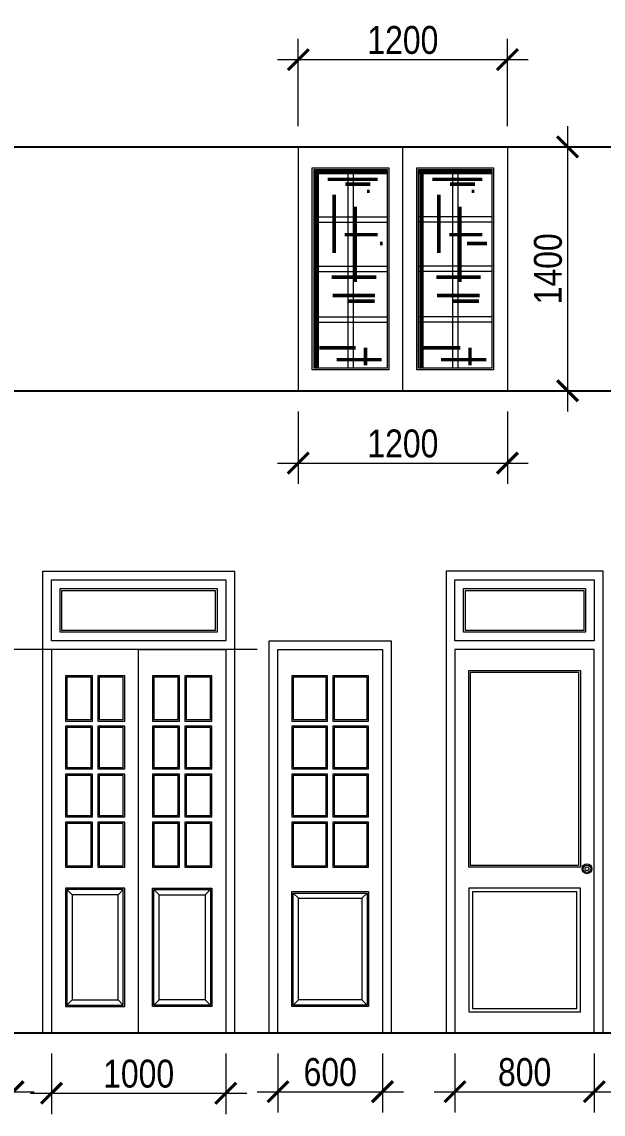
# Model space of a CAD drawing. Header units: millimetres. Extents: x -37049 to 129367, y 25385 to 90033.
# Drawn here: x 43128 to 46464, y 42798 to 49071 of the extents above; entities that cross this region are included whole.
import ezdxf

# ---------------------------------------------------------------- set-up
doc = ezdxf.new("R2010")
doc.units = ezdxf.units.MM
doc.header["$MEASUREMENT"] = 0
for name, color, linetype, lineweight in [('NCKHBAO', 191, 'Continuous', 13), ('NCUA', 4, 'Continuous', 20), ('NCUAMANH', 32, 'Continuous', 9), ('NKT', 9, 'Continuous', 0), ('NMANH2', 35, 'Continuous', 9), ('NTHAY2', 51, 'Continuous', 25)]:
    doc.layers.add(name, color=color, linetype=linetype, lineweight=lineweight)
doc.styles.add('AVO', font='vhelvcn.ttf')
doc.dimstyles.new('100', dxfattribs={"dimscale": 0, "dimtxt": 160, "dimasz": 120, "dimexe": 120, "dimexo": 120, "dimgap": 30, "dimtad": 1, "dimdec": 0, "dimzin": 0, "dimdsep": 46, "dimtxsty": 'AVO', "dimblk1": 'ARCHTICK', "dimblk2": 'ARCHTICK', "dimsah": 1, "dimcen": -2, "dimdle": 120, "dimclrd": 256, "dimclre": 256, "dimclrt": 7, "dimadec": 0, "dimazin": 0, "dimtfac": 1, "dimtdec": 0, "dimtix": 1, "dimtmove": 2, "dimatfit": 3, "dimldrblk": 'ARCHTICK', "dimfxl": 0, "dimtolj": 1, "dimtzin": 0, "dimlwd": 0, "dimlwe": 0, "dimarcsym": 0})

# ---------------------------------------------------------------- blocks, each defined once
blk = doc.blocks.new('_ARCHTICK')
at = {"color": 0, "linetype": 'ByBlock', "const_width": 0.15}
blk.add_lwpolyline([(-0.5, -0.5), (0.5, 0.5)], dxfattribs=at)
blk = doc.blocks.new('*D26')
at = {"layer": 'DEFPOINTS', "color": 0}
for p in [(45914.3, 48854), (44714.3, 48352.5), (45914.3, 48352.5)]:
    blk.add_point(p, dxfattribs=at)
at = {"layer": 'NKT', "lineweight": 0}
for p, q in [((44714.3, 48472.5), (44714.3, 48974)), ((45914.3, 48472.5), (45914.3, 48974)), ((44594.3, 48854), (46034.3, 48854))]:
    blk.add_line(p, q, dxfattribs=at)
at = {"layer": 'NKT', "lineweight": 0, "xscale": 120, "yscale": 120, "zscale": 120, "rotation": 180}
blk.add_blockref('_ARCHTICK', (44714.3, 48854), dxfattribs=at)
at = {"layer": 'NKT', "lineweight": 0, "xscale": 120, "yscale": 120, "zscale": 120}
blk.add_blockref('_ARCHTICK', (45914.3, 48854), dxfattribs=at)
at = {"layer": 'NKT', "color": 7, "insert": (45314.3, 48965.7), "char_height": 160, "attachment_point": 5, "style": 'AVO'}
blk.add_mtext('\\A1;1200', dxfattribs=at)
blk = doc.blocks.new('*D27')
at = {"layer": 'DEFPOINTS', "color": 0}
for p in [(45914.3, 48352.5), (45914.3, 46952.5), (46259.3, 46952.5)]:
    blk.add_point(p, dxfattribs=at)
at = {"layer": 'NKT', "lineweight": 0}
for p, q in [((46259.3, 48472.5), (46259.3, 46832.5)), ((46034.3, 48352.5), (46379.3, 48352.5)), ((46034.3, 46952.5), (46379.3, 46952.5))]:
    blk.add_line(p, q, dxfattribs=at)
at = {"layer": 'NKT', "lineweight": 0, "xscale": 120, "yscale": 120, "zscale": 120}
for p, rotation in [((46259.3, 48352.5), 90), ((46259.3, 46952.5), 270)]:
    blk.add_blockref('_ARCHTICK', p, dxfattribs=dict(at, rotation=rotation))
at = {"layer": 'NKT', "color": 7, "insert": (46147.6, 47652.5), "char_height": 160, "attachment_point": 5, "rotation": 90, "style": 'AVO'}
blk.add_mtext('\\A1;1400', dxfattribs=at)
blk = doc.blocks.new('*D173')
at = {"layer": 'DEFPOINTS', "color": 0}
for p in [(44597.4, 45466), (38756.7, 43266), (39090.1, 43266)]:
    blk.add_point(p, dxfattribs=at)
at = {"layer": 'NKT', "lineweight": 0}
for p, q in [((38756.7, 45586), (38756.7, 43146)), ((44477.4, 45466), (38636.7, 45466)), ((38970.1, 43266), (38636.7, 43266))]:
    blk.add_line(p, q, dxfattribs=at)
at = {"layer": 'NKT', "lineweight": 0, "xscale": 120, "yscale": 120, "zscale": 120}
for p, rotation in [((38756.7, 45466), 90), ((38756.7, 43266), 270)]:
    blk.add_blockref('_ARCHTICK', p, dxfattribs=dict(at, rotation=rotation))
at = {"layer": 'NKT', "color": 7, "insert": (38645, 44366), "char_height": 160, "attachment_point": 5, "rotation": 90, "style": 'AVO'}
blk.add_mtext('\\A1;2200', dxfattribs=at)
blk = doc.blocks.new('*D179')
at = {"layer": 'DEFPOINTS', "color": 0}
for p in [(42477.4, 43266), (43077.4, 43266), (43077.4, 42927.4)]:
    blk.add_point(p, dxfattribs=at)
at = {"layer": 'NKT', "lineweight": 0}
for p, q in [((42477.4, 43146), (42477.4, 42807.4)), ((43077.4, 43146), (43077.4, 42807.4)), ((42357.4, 42927.4), (43197.4, 42927.4))]:
    blk.add_line(p, q, dxfattribs=at)
at = {"layer": 'NKT', "lineweight": 0, "xscale": 120, "yscale": 120, "zscale": 120, "rotation": 180}
blk.add_blockref('_ARCHTICK', (42477.4, 42927.4), dxfattribs=at)
at = {"layer": 'NKT', "lineweight": 0, "xscale": 120, "yscale": 120, "zscale": 120}
blk.add_blockref('_ARCHTICK', (43077.4, 42927.4), dxfattribs=at)
at = {"layer": 'NKT', "color": 7, "insert": (42777.4, 43039.1), "char_height": 160, "attachment_point": 5, "style": 'AVO'}
blk.add_mtext('\\A1;600', dxfattribs=at)
blk = doc.blocks.new('*D180')
at = {"layer": 'DEFPOINTS', "color": 0}
for p in [(44597.4, 43266), (45197.4, 43266), (45197.4, 42927.4)]:
    blk.add_point(p, dxfattribs=at)
at = {"layer": 'NKT', "lineweight": 0}
for p, q in [((44597.4, 43146), (44597.4, 42807.4)), ((45197.4, 43146), (45197.4, 42807.4)), ((44477.4, 42927.4), (45317.4, 42927.4))]:
    blk.add_line(p, q, dxfattribs=at)
at = {"layer": 'NKT', "lineweight": 0, "xscale": 120, "yscale": 120, "zscale": 120, "rotation": 180}
blk.add_blockref('_ARCHTICK', (44597.4, 42927.4), dxfattribs=at)
at = {"layer": 'NKT', "lineweight": 0, "xscale": 120, "yscale": 120, "zscale": 120}
blk.add_blockref('_ARCHTICK', (45197.4, 42927.4), dxfattribs=at)
at = {"layer": 'NKT', "color": 7, "insert": (44897.4, 43039.1), "char_height": 160, "attachment_point": 5, "style": 'AVO'}
blk.add_mtext('\\A1;600', dxfattribs=at)
blk = doc.blocks.new('*D181')
at = {"layer": 'DEFPOINTS', "color": 0}
for p in [(45613.1, 43266), (46413.1, 43266), (46413.1, 42927.4)]:
    blk.add_point(p, dxfattribs=at)
at = {"layer": 'NKT', "lineweight": 0}
for p, q in [((45613.1, 43146), (45613.1, 42807.4)), ((46413.1, 43146), (46413.1, 42807.4)), ((45493.1, 42927.4), (46533.1, 42927.4))]:
    blk.add_line(p, q, dxfattribs=at)
at = {"layer": 'NKT', "lineweight": 0, "xscale": 120, "yscale": 120, "zscale": 120, "rotation": 180}
blk.add_blockref('_ARCHTICK', (45613.1, 42927.4), dxfattribs=at)
at = {"layer": 'NKT', "lineweight": 0, "xscale": 120, "yscale": 120, "zscale": 120}
blk.add_blockref('_ARCHTICK', (46413.1, 42927.4), dxfattribs=at)
at = {"layer": 'NKT', "color": 7, "insert": (46013.1, 43039.1), "char_height": 160, "attachment_point": 5, "style": 'AVO'}
blk.add_mtext('\\A1;800', dxfattribs=at)
blk = doc.blocks.new('*D184')
at = {"layer": 'DEFPOINTS', "color": 0}
for p in [(44714.3, 46952.5), (45914.3, 46952.5), (45914.3, 46537)]:
    blk.add_point(p, dxfattribs=at)
at = {"layer": 'NKT', "lineweight": 0}
for p, q in [((44714.3, 46832.5), (44714.3, 46417)), ((45914.3, 46832.5), (45914.3, 46417)), ((44594.3, 46537), (46034.3, 46537))]:
    blk.add_line(p, q, dxfattribs=at)
at = {"layer": 'NKT', "lineweight": 0, "xscale": 120, "yscale": 120, "zscale": 120, "rotation": 180}
blk.add_blockref('_ARCHTICK', (44714.3, 46537), dxfattribs=at)
at = {"layer": 'NKT', "lineweight": 0, "xscale": 120, "yscale": 120, "zscale": 120}
blk.add_blockref('_ARCHTICK', (45914.3, 46537), dxfattribs=at)
at = {"layer": 'NKT', "color": 7, "insert": (45314.3, 46648.7), "char_height": 160, "attachment_point": 5, "style": 'AVO'}
blk.add_mtext('\\A1;1200', dxfattribs=at)
blk = doc.blocks.new('*D310')
at = {"layer": 'DEFPOINTS', "color": 0}
for p in [(43297.9, 43266), (44297.9, 43266), (44297.9, 42918.4)]:
    blk.add_point(p, dxfattribs=at)
at = {"layer": 'NKT', "lineweight": 0}
for p, q in [((43297.9, 43146), (43297.9, 42798.4)), ((44297.9, 43146), (44297.9, 42798.4)), ((43177.9, 42918.4), (44417.9, 42918.4))]:
    blk.add_line(p, q, dxfattribs=at)
at = {"layer": 'NKT', "lineweight": 0, "xscale": 120, "yscale": 120, "zscale": 120}
for p, rotation in [((43297.9, 42918.4), 179.9999999999985), ((44297.9, 42918.4), 359.9999999999985)]:
    blk.add_blockref('_ARCHTICK', p, dxfattribs=dict(at, rotation=rotation))
at = {"layer": 'NKT', "color": 7, "insert": (43797.9, 43030.1), "char_height": 160, "attachment_point": 5, "style": 'AVO'}
blk.add_mtext('\\A1;1000', dxfattribs=at)

msp = doc.modelspace()

# ---------------------------------------------------------------- linework, layer by layer
at = {"layer": 'NCKHBAO'}
for points in [[(43247.9, 43266), (43247.9, 45916), (44347.9, 45916), (44347.9, 43266)], [(46463.1, 43266), (46463.1, 45916.1), (45563.1, 45916.1), (45563.1, 43266)], [(44547.4, 43266), (44547.4, 45516), (45247.4, 45516), (45247.4, 43266)]]:
    msp.add_lwpolyline(points, dxfattribs=at)
at = {"layer": 'NCUA'}
for points in [[(45314.3, 48352.5), (45314.3, 48352.5), (44714.3, 48352.5), (44714.3, 46952.5), (45314.3, 46952.5), (45314.3, 48352.5)], [(45314.3, 48352.5), (45314.3, 48352.5), (45914.3, 48352.5), (45914.3, 46952.5), (45314.3, 46952.5), (45314.3, 48352.5)], [(43797.9, 43266), (43797.9, 45466), (43297.9, 45466), (43297.9, 43266), (43797.9, 43266), (43797.9, 43266)], [(43797.9, 43266), (43797.9, 45466), (44297.9, 45466), (44297.9, 43266), (43797.9, 43266), (43797.9, 43266)], [(44597.4, 43266), (44597.4, 45466), (45197.4, 45466), (45197.4, 43266), (44597.4, 43266), (44597.4, 43266)]]:
    msp.add_lwpolyline(points, dxfattribs=at)
for points in [[(44794.3, 48232.5), (45234.3, 48232.5), (45234.3, 47072.5), (44794.3, 47072.5)], [(45394.3, 48232.5), (45834.3, 48232.5), (45834.3, 47072.5), (45394.3, 47072.5)], [(43297.9, 45866.1), (44297.9, 45866.1), (44297.9, 45516), (43297.9, 45516)], [(45613.1, 45866.1), (46413.1, 45866.1), (46413.1, 45516), (45613.1, 45516)], [(43347.9, 45816.1), (44247.9, 45816.1), (44247.9, 45566), (43347.9, 45566)], [(45663.1, 45816.1), (46363.1, 45816.1), (46363.1, 45566), (45663.1, 45566)], [(45613.1, 43266), (46413.1, 43266), (46413.1, 45466), (45613.1, 45466)], [(43532.9, 45316), (43377.9, 45316), (43377.9, 45055.9), (43532.9, 45055.9)], [(43717.9, 45316), (43562.9, 45316), (43562.9, 45055.9), (43717.9, 45055.9)], [(44032.9, 45316), (43877.9, 45316), (43877.9, 45055.9), (44032.9, 45055.9)], [(44217.9, 45316), (44062.9, 45316), (44062.9, 45055.9), (44217.9, 45055.9)], [(44882.4, 45316), (44677.4, 45316), (44677.4, 45055.9), (44882.4, 45055.9)], [(45117.4, 45316), (44912.4, 45316), (44912.4, 45055.9), (45117.4, 45055.9)], [(45693.1, 45345.8), (46333.1, 45345.8), (46333.1, 44215.8), (45693.1, 44215.8)], [(43532.9, 45025.9), (43377.9, 45025.9), (43377.9, 44780.9), (43532.9, 44780.9)], [(43717.9, 45025.9), (43562.9, 45025.9), (43562.9, 44780.9), (43717.9, 44780.9)], [(44032.9, 45025.9), (43877.9, 45025.9), (43877.9, 44780.9), (44032.9, 44780.9)], [(44217.9, 45025.9), (44062.9, 45025.9), (44062.9, 44780.9), (44217.9, 44780.9)], [(44882.4, 45025.9), (44677.4, 45025.9), (44677.4, 44780.9), (44882.4, 44780.9)], [(45117.4, 45025.9), (44912.4, 45025.9), (44912.4, 44780.9), (45117.4, 44780.9)], [(43532.9, 44750.9), (43377.9, 44750.9), (43377.9, 44505.8), (43532.9, 44505.8)], [(43717.9, 44750.9), (43562.9, 44750.9), (43562.9, 44505.8), (43717.9, 44505.8)], [(44032.9, 44750.9), (43877.9, 44750.9), (43877.9, 44505.8), (44032.9, 44505.8)], [(44217.9, 44750.9), (44062.9, 44750.9), (44062.9, 44505.8), (44217.9, 44505.8)], [(44882.4, 44750.9), (44677.4, 44750.9), (44677.4, 44505.8), (44882.4, 44505.8)], [(45117.4, 44750.9), (44912.4, 44750.9), (44912.4, 44505.8), (45117.4, 44505.8)], [(43532.9, 44475.8), (43377.9, 44475.8), (43377.9, 44215.8), (43532.9, 44215.8)], [(43717.9, 44475.8), (43562.9, 44475.8), (43562.9, 44215.8), (43717.9, 44215.8)], [(44032.9, 44475.8), (43877.9, 44475.8), (43877.9, 44215.8), (44032.9, 44215.8)], [(44217.9, 44475.8), (44062.9, 44475.8), (44062.9, 44215.8), (44217.9, 44215.8)], [(44882.4, 44475.8), (44677.4, 44475.8), (44677.4, 44215.8), (44882.4, 44215.8)], [(45117.4, 44475.8), (44912.4, 44475.8), (44912.4, 44215.8), (45117.4, 44215.8)], [(43717.9, 44095.8), (43377.9, 44095.8), (43377.9, 43416), (43717.9, 43416)], [(43877.9, 44095.8), (44217.9, 44095.8), (44217.9, 43416), (43877.9, 43416)], [(45693.1, 43386), (46333.1, 43386), (46333.1, 44095.8), (45693.1, 44095.8)], [(44677.4, 44076), (45117.4, 44076), (45117.4, 43416), (44677.4, 43416)]]:
    msp.add_lwpolyline(points, close=True, dxfattribs=at)
at = {"layer": 'NCUA', "color": 52, "lineweight": 13}
for points in [[(44804.3, 48222.5), (45224.3, 48222.5), (45224.3, 47082.5), (44804.3, 47082.5)], [(45404.3, 48222.5), (45824.3, 48222.5), (45824.3, 47082.5), (45404.3, 47082.5)]]:
    msp.add_lwpolyline(points, close=True, dxfattribs=at)
at = {"layer": 'NCUA'}
for radius in [28.3, 21.3, 10.8]:
    msp.add_circle((46371, 44207.4), radius, dxfattribs=at)
at = {"layer": 'NCUAMANH'}
for p, q in [((44999.3, 48222.5), (44999.3, 47082.5)), ((45029.3, 48222.5), (45029.3, 47082.5)), ((45599.3, 48222.5), (45599.3, 47082.5)), ((45629.3, 48222.5), (45629.3, 47082.5)), ((44804.3, 47951.2), (45224.3, 47951.2)), ((44804.3, 47921.2), (45224.3, 47921.2)), ((45824.3, 47951.2), (45404.3, 47951.2)), ((45824.3, 47921.2), (45404.3, 47921.2)), ((44804.3, 47667.5), (45224.3, 47667.5)), ((44804.3, 47637.5), (45224.3, 47637.5)), ((45824.3, 47667.5), (45404.3, 47667.5)), ((45824.3, 47637.5), (45404.3, 47637.5)), ((44804.3, 47376.8), (45224.3, 47376.8)), ((45824.3, 47376.8), (45404.3, 47376.8)), ((44804.3, 47346.8), (45224.3, 47346.8)), ((45824.3, 47346.8), (45404.3, 47346.8)), ((43415.9, 44057.8), (43385.9, 44087.8)), ((43679.9, 44057.8), (43709.9, 44087.8)), ((43915.9, 44057.8), (43885.9, 44087.8)), ((44179.9, 44057.8), (44209.9, 44087.8)), ((44715.4, 44038), (44685.4, 44068)), ((45079.4, 44038), (45109.4, 44068)), ((43415.9, 43454), (43385.9, 43424)), ((43679.9, 43454), (43709.9, 43424)), ((43915.9, 43454), (43885.9, 43424)), ((44179.9, 43454), (44209.9, 43424)), ((44715.4, 43454), (44685.4, 43424)), ((45079.4, 43454), (45109.4, 43424))]:
    msp.add_line(p, q, dxfattribs=at)
for points in [[(43357.9, 45806.1), (44237.9, 45806.1), (44237.9, 45576), (43357.9, 45576)], [(45673.1, 45806.1), (46353.1, 45806.1), (46353.1, 45576), (45673.1, 45576)], [(43524.9, 45308), (43385.9, 45308), (43385.9, 45063.9), (43524.9, 45063.9)], [(43709.9, 45308), (43570.9, 45308), (43570.9, 45063.9), (43709.9, 45063.9)], [(44024.9, 45308), (43885.9, 45308), (43885.9, 45063.9), (44024.9, 45063.9)], [(44209.9, 45308), (44070.9, 45308), (44070.9, 45063.9), (44209.9, 45063.9)], [(44874.4, 45308), (44685.4, 45308), (44685.4, 45063.9), (44874.4, 45063.9)], [(45109.4, 45308), (44920.4, 45308), (44920.4, 45063.9), (45109.4, 45063.9)], [(45703.1, 45335.8), (46323.1, 45335.8), (46323.1, 44225.8), (45703.1, 44225.8)], [(43524.9, 45017.9), (43385.9, 45017.9), (43385.9, 44788.9), (43524.9, 44788.9)], [(43709.9, 45017.9), (43570.9, 45017.9), (43570.9, 44788.9), (43709.9, 44788.9)], [(44024.9, 45017.9), (43885.9, 45017.9), (43885.9, 44788.9), (44024.9, 44788.9)], [(44209.9, 45017.9), (44070.9, 45017.9), (44070.9, 44788.9), (44209.9, 44788.9)], [(44874.4, 45017.9), (44685.4, 45017.9), (44685.4, 44788.9), (44874.4, 44788.9)], [(45109.4, 45017.9), (44920.4, 45017.9), (44920.4, 44788.9), (45109.4, 44788.9)], [(43524.9, 44742.9), (43385.9, 44742.9), (43385.9, 44513.8), (43524.9, 44513.8)], [(43709.9, 44742.9), (43570.9, 44742.9), (43570.9, 44513.8), (43709.9, 44513.8)], [(44024.9, 44742.9), (43885.9, 44742.9), (43885.9, 44513.8), (44024.9, 44513.8)], [(44209.9, 44742.9), (44070.9, 44742.9), (44070.9, 44513.8), (44209.9, 44513.8)], [(44874.4, 44742.9), (44685.4, 44742.9), (44685.4, 44513.8), (44874.4, 44513.8)], [(45109.4, 44742.9), (44920.4, 44742.9), (44920.4, 44513.8), (45109.4, 44513.8)], [(43524.9, 44467.8), (43385.9, 44467.8), (43385.9, 44223.8), (43524.9, 44223.8)], [(43709.9, 44467.8), (43570.9, 44467.8), (43570.9, 44223.8), (43709.9, 44223.8)], [(44024.9, 44467.8), (43885.9, 44467.8), (43885.9, 44223.8), (44024.9, 44223.8)], [(44209.9, 44467.8), (44070.9, 44467.8), (44070.9, 44223.8), (44209.9, 44223.8)], [(44874.4, 44467.8), (44685.4, 44467.8), (44685.4, 44223.8), (44874.4, 44223.8)], [(45109.4, 44467.8), (44920.4, 44467.8), (44920.4, 44223.8), (45109.4, 44223.8)], [(43709.9, 44087.8), (43385.9, 44087.8), (43385.9, 43424), (43709.9, 43424)], [(43679.9, 44057.8), (43415.9, 44057.8), (43415.9, 43454), (43679.9, 43454)], [(43885.9, 44087.8), (44209.9, 44087.8), (44209.9, 43424), (43885.9, 43424)], [(43915.9, 44057.8), (44179.9, 44057.8), (44179.9, 43454), (43915.9, 43454)], [(44685.4, 44068), (45109.4, 44068), (45109.4, 43424), (44685.4, 43424)], [(44715.4, 44038), (45079.4, 44038), (45079.4, 43454), (44715.4, 43454)], [(45713.1, 43406), (46313.1, 43406), (46313.1, 44075.8), (45713.1, 44075.8)]]:
    msp.add_lwpolyline(points, close=True, dxfattribs=at)
at = {"layer": 'NMANH2'}
for points, const_width in [([(44804.3, 48208.1), (45224.3, 48208.1)], 25), ([(44820.5, 48208.1), (44820.5, 47082.5)], 25), ([(44883.4, 48166.4), (45170.4, 48166.4)], 20), ([(45404.3, 48208.1), (45824.3, 48208.1)], 25), ([(45420.5, 48208.1), (45420.5, 47082.5)], 25), ([(45483.4, 48166.4), (45770.4, 48166.4)], 20), ([(44984.8, 48138.8), (45127.6, 48138.8)], 20), ([(45584.8, 48138.8), (45727.6, 48138.8)], 20), ([(44920.3, 48079), (44920.3, 47743)], 20), ([(45109.1, 48097.4), (45124.3, 48097.4)], 20), ([(45520.3, 48079), (45520.3, 47743)], 20), ([(45709.1, 48097.4), (45724.3, 48097.4)], 20), ([(45042, 47577.4), (45042, 48009.9)], 20), ([(45642, 47577.4), (45642, 48009.9)], 20), ([(44980.2, 47848.9), (45170.4, 47848.9)], 20), ([(45580.2, 47848.9), (45770.4, 47848.9)], 20), ([(45182.9, 47798.2), (45198, 47798.2)], 20), ([(45682.9, 47798.2), (45798, 47798.2)], 20), ([(44906.5, 47605), (45161.2, 47605)], 20), ([(45506.5, 47605), (45761.2, 47605)], 20), ([(44911.1, 47499.1), (45155.2, 47499.1)], 20), ([(45511.1, 47499.1), (45755.2, 47499.1)], 20), ([(45003.2, 47466.9), (45152, 47466.9)], 20), ([(45603.2, 47466.9), (45752, 47466.9)], 20), ([(44834.1, 47198.6), (45043.3, 47198.6)], 20), ([(45099.9, 47200), (45099.9, 47097.9)], 20), ([(45434.1, 47198.6), (45643.3, 47198.6)], 20), ([(45699.9, 47200), (45699.9, 47097.9)], 20), ([(44934.1, 47131), (45193.4, 47131)], 20), ([(45534.1, 47131), (45793.4, 47131)], 20)]:
    msp.add_lwpolyline(points, dxfattribs=dict(at, const_width=const_width))
at = {"layer": 'NTHAY2'}
for p, q in [((41976.4, 48352.5), (50880.1, 48352.5)), ((41976.4, 46952.5), (50880.1, 46952.5)), ((39032.5, 43266), (57064.8, 43266))]:
    msp.add_line(p, q, dxfattribs=at)

# ---------------------------------------------------------------- dimensions: what is measured, and where the dimension line sits
at = {"layer": 'NKT'}
for base, p1, p2, picture, middle in [((45914.3, 48854), (44714.3, 48352.5), (45914.3, 48352.5), '*D26', (45314.3, 48965.7)), ((45914.3, 46537), (44714.3, 46952.5), (45914.3, 46952.5), '*D184', (45314.3, 46648.7)), ((43077.4, 42927.4), (42477.4, 43266), (43077.4, 43266), '*D179', (42777.4, 43039.1)), ((44297.9, 42918.4), (43297.9, 43266), (44297.9, 43266), '*D310', (43797.9, 43030.1)), ((45197.4, 42927.4), (44597.4, 43266), (45197.4, 43266), '*D180', (44897.4, 43039.1)), ((46413.1, 42927.4), (45613.1, 43266), (46413.1, 43266), '*D181', (46013.1, 43039.1))]:
    dim = msp.add_linear_dim(base=base, p1=p1, p2=p2, dimstyle='100', override={"dimscale": 1}, dxfattribs=at)
    dim.commit()
    dim.dimension.update_dxf_attribs({"geometry": picture, "text_midpoint": middle})
for base, p1, p2, picture, middle in [((46259.3, 46952.5), (45914.3, 48352.5), (45914.3, 46952.5), '*D27', (46147.6, 47652.5)), ((38756.7, 43266), (44597.4, 45466), (39090.1, 43266), '*D173', (38645, 44366))]:
    dim = msp.add_linear_dim(base=base, p1=p1, p2=p2, angle=90, dimstyle='100', override={"dimscale": 1}, dxfattribs=at)
    dim.commit()
    dim.dimension.update_dxf_attribs({"geometry": picture, "text_midpoint": middle})

doc.saveas('drawing.dxf')
